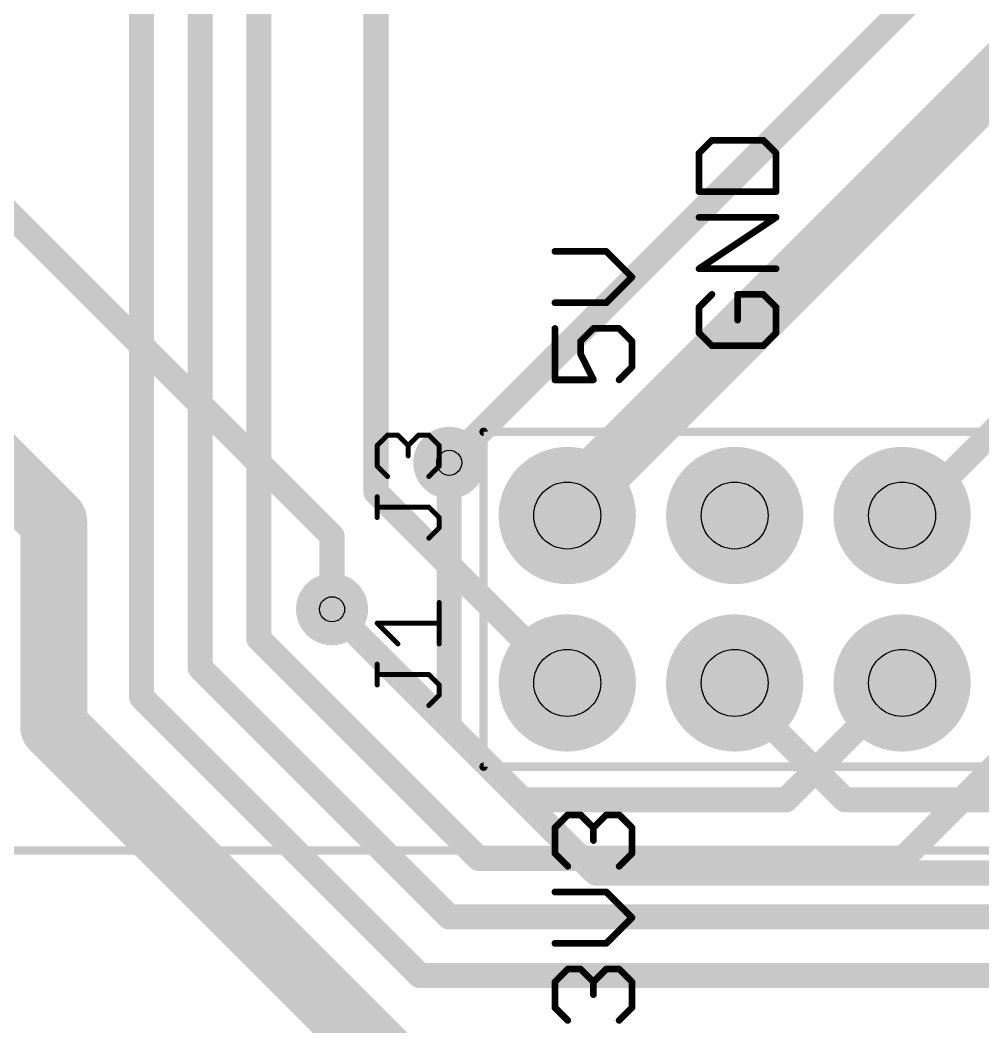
# Model space of a CAD drawing. Extents: x -15 to 99, y 4 to 73.
# Drawn here: x 9.94 to 24.54, y 11.44 to 26.72 of the extents above; entities that cross this region are included whole.
import ezdxf

# ---------------------------------------------------------------- set-up
doc = ezdxf.new("R2010")
doc.units = 0
for name, color, linetype in [('1', 22, 'CONTINUOUS'), ('112', 253, 'CONTINUOUS'), ('16', 175, 'CONTINUOUS'), ('17', 82, 'CONTINUOUS'), ('18', 82, 'CONTINUOUS'), ('21', 253, 'CONTINUOUS'), ('29', 253, 'CONTINUOUS'), ('30', 253, 'CONTINUOUS'), ('44', 253, 'CONTINUOUS')]:
    doc.layers.add(name, color=color, linetype=linetype)

# ---------------------------------------------------------------- blocks, each defined once
blk = doc.blocks.new('ROUNDP')
at = {"const_width": 0.5}
blk.add_lwpolyline([(0, -0.25, 1), (0, 0.25, 1), (0, -0.25)], format="xyb", dxfattribs=at)
blk = doc.blocks.new('ROUNDV')
at = {"const_width": 0.5}
blk.add_lwpolyline([(0, -0.25, 1), (0, 0.25, 1), (0, -0.25)], format="xyb", dxfattribs=at)

msp = doc.modelspace()

# ---------------------------------------------------------------- linework, layer by layer
at = {"layer": '1'}
for points, const_width in [([(44.8945, 48.4505), (16.4465, 20.0025)], 0.381), ([(11.7793, 16.4465), (11.7793, 30.8928)], 0.381), ([(12.6683, 28.2258), (12.6683, 16.891)], 0.381), ([(26.8923, 28.0035), (18.4468, 19.558)], 0.889), ([(15.3353, 28.0035), (15.3353, 19.558)], 0.381), ([(13.5572, 27.7813), (13.5572, 17.3355)], 0.381), ([(10.4458, 19.1135), (3.556, 26.0033)], 1.016), ([(18.4468, 19.558), (18.4468, 19.3358)], 0.889), ([(15.3353, 19.558), (18.2245, 16.6687)], 0.381), ([(18.4468, 19.3358), (18.2372, 19.2024)], 0.889), ([(10.4458, 16.002), (10.4458, 19.1135)], 1.016), ([(14.6685, 17.78), (17.5578, 14.8908)], 0.381), ([(13.5572, 17.3355), (16.891, 14.0018)], 0.381), ([(12.6683, 16.891), (16.4465, 13.1128)], 0.381), ([(18.2245, 16.6687), (18.2372, 16.6624)], 0.381), ([(23.114, 16.4465), (23.3172, 16.6624)], 0.381), ([(15.5575, 10.8902), (10.4458, 16.002)], 1.016), ([(16.002, 12.2238), (11.7793, 16.4465)], 0.381), ([(21.5583, 14.8908), (23.114, 16.4465)], 0.381), ([(23.3362, 14.0018), (25.781, 16.4465)], 0.381), ([(17.5578, 14.8908), (21.5583, 14.8908)], 0.381), ([(16.891, 14.0018), (23.3362, 14.0018)], 0.381), ([(16.4465, 13.1128), (30.8928, 13.1128)], 0.381), ([(34.2265, 12.2238), (16.002, 12.2238)], 0.381)]:
    msp.add_lwpolyline(points, dxfattribs=dict(at, const_width=const_width))
for points, const_width in [([(16.3791, 20.0699, 1), (16.5139, 19.9351)], 0.1905), ([(18.2896, 19.7152, 1), (18.6039, 19.4008)], 0.4445), ([(18.669, 19.558, 1), (18.2245, 19.558)], 0.4445), ([(15.4026, 19.6254, 1), (15.2679, 19.4906)], 0.1905), ([(18.5661, 19.1482, 1), (18.3274, 19.5233)], 0.4445), ([(10.6997, 19.1135, 1), (10.1918, 19.1135)], 0.508), ([(15.24, 19.558, 1), (15.4305, 19.558)], 0.1905), ([(18.1179, 19.3899, 1), (18.3565, 19.0149)], 0.4445), ([(18.2245, 19.3358, 1), (18.669, 19.3358)], 0.4445), ([(10.2661, 18.9339, 1), (10.6254, 19.2931)], 0.508), ([(14.7359, 17.8474, 1), (14.6011, 17.7126)], 0.1905), ([(13.6246, 17.4029, 1), (13.4899, 17.2681)], 0.1905), ([(13.462, 17.3355, 1), (13.6525, 17.3355)], 0.1905), ([(12.7356, 16.9584, 1), (12.6009, 16.8236)], 0.1905), ([(12.573, 16.891, 1), (12.7635, 16.891)], 0.1905), ([(18.2671, 16.7539, 1), (18.1819, 16.5836)], 0.1905), ([(18.1571, 16.6014, 1), (18.2919, 16.7361)], 0.1905), ([(18.1946, 16.5772, 1), (18.2798, 16.7476)], 0.1905), ([(23.3866, 16.5971, 1), (23.2478, 16.7277)], 0.1905), ([(10.6254, 16.1816, 1), (10.2661, 15.8224)], 0.508), ([(11.8466, 16.5139, 1), (11.7119, 16.3791)], 0.1905), ([(11.684, 16.4465, 1), (11.8745, 16.4465)], 0.1905), ([(23.0446, 16.5118, 1), (23.1834, 16.3812)], 0.1905), ([(23.1814, 16.3791, 1), (23.0466, 16.5139)], 0.1905), ([(10.1918, 16.002, 1), (10.6997, 16.002)], 0.508), ([(17.5578, 14.986, 1), (17.5578, 14.7955)], 0.1905), ([(17.4904, 14.8234, 1), (17.6251, 14.9581)], 0.1905), ([(21.4909, 14.9581, 1), (21.6256, 14.8234)], 0.1905), ([(21.5583, 14.7955, 1), (21.5583, 14.986)], 0.1905), ([(16.891, 14.097, 1), (16.891, 13.9065)], 0.1905), ([(16.8236, 13.9344, 1), (16.9584, 14.0691)], 0.1905), ([(23.2689, 14.0691, 1), (23.4036, 13.9344)], 0.1905), ([(23.3362, 13.9065, 1), (23.3362, 14.097)], 0.1905), ([(16.4465, 13.208, 1), (16.4465, 13.0175)], 0.1905), ([(16.3791, 13.0454, 1), (16.5139, 13.1801)], 0.1905), ([(16.002, 12.319, 1), (16.002, 12.1285)], 0.1905), ([(15.9346, 12.1564, 1), (16.0694, 12.2911)], 0.1905)]:
    msp.add_lwpolyline(points, format="xyb", dxfattribs=dict(at, const_width=const_width))
at = {"layer": '112', "const_width": 0.1016}
for points in [[(20.4311, 24.8956), (20.2362, 24.7007)], [(21.2107, 24.8956), (20.4311, 24.8956)], [(21.4056, 24.7007), (21.2107, 24.8956)], [(20.2362, 24.7007), (20.2362, 24.116)], [(21.4056, 24.116), (21.4056, 24.7007)], [(20.2362, 24.116), (21.4056, 24.116)], [(20.2362, 22.9466), (21.4056, 23.7262)], [(21.4056, 23.7262), (20.2362, 23.7262)], [(18.8294, 23.2096), (18.0498, 23.2096)], [(19.2192, 22.8198), (18.8294, 23.2096)], [(21.4056, 22.9466), (20.2362, 22.9466)], [(18.8294, 22.43), (19.2192, 22.8198)], [(20.4311, 22.5568), (20.2362, 22.3619)], [(21.2107, 22.5568), (20.8209, 22.5568)], [(20.8209, 22.5568), (20.8209, 22.167)], [(21.4056, 22.3619), (21.2107, 22.5568)], [(18.0498, 22.43), (18.8294, 22.43)], [(20.2362, 22.3619), (20.2362, 21.9721)], [(21.4056, 21.9721), (21.4056, 22.3619)], [(18.0498, 22.0402), (18.0498, 21.2606)], [(18.4396, 21.8453), (18.6345, 22.0402)], [(18.6345, 22.0402), (19.0243, 22.0402)], [(19.0243, 22.0402), (19.2192, 21.8453)], [(20.2362, 21.9721), (20.4311, 21.7772)], [(21.2107, 21.7772), (21.4056, 21.9721)], [(18.4396, 21.6504), (18.4396, 21.8453)], [(19.2192, 21.8453), (19.2192, 21.4555)], [(18.6345, 21.2606), (18.4396, 21.6504)], [(20.4311, 21.7772), (21.2107, 21.7772)], [(19.2192, 21.4555), (19.0243, 21.2606)], [(18.0498, 21.2606), (18.6345, 21.2606)], [(18.0498, 14.4661), (18.2447, 14.661)], [(18.2447, 14.661), (18.4396, 14.661)], [(18.4396, 14.661), (18.6345, 14.4661)], [(18.6345, 14.4661), (18.8294, 14.661)], [(18.8294, 14.661), (19.0243, 14.661)], [(19.0243, 14.661), (19.2192, 14.4661)], [(18.0498, 14.0763), (18.0498, 14.4661)], [(18.6345, 14.4661), (18.6345, 14.2712)], [(19.2192, 14.4661), (19.2192, 14.0763)], [(18.2447, 13.8814), (18.0498, 14.0763)], [(19.2192, 14.0763), (19.0243, 13.8814)], [(18.8294, 13.4916), (18.0498, 13.4916)], [(19.2192, 13.1018), (18.8294, 13.4916)], [(18.8294, 12.712), (19.2192, 13.1018)], [(18.0498, 12.712), (18.8294, 12.712)], [(18.0498, 12.1273), (18.2447, 12.3222)], [(18.2447, 12.3222), (18.4396, 12.3222)], [(18.4396, 12.3222), (18.6345, 12.1273)], [(18.6345, 12.1273), (18.8294, 12.3222)], [(18.8294, 12.3222), (19.0243, 12.3222)], [(19.0243, 12.3222), (19.2192, 12.1273)], [(18.0498, 11.7375), (18.0498, 12.1273)], [(18.6345, 12.1273), (18.6345, 11.9324)], [(19.2192, 12.1273), (19.2192, 11.7375)], [(18.2447, 11.5426), (18.0498, 11.7375)], [(19.2192, 11.7375), (19.0243, 11.5426)]]:
    msp.add_lwpolyline(points, dxfattribs=at)
at = {"layer": '112', "const_width": 0.0508}
for points in [[(20.4311, 24.921, 1), (20.4311, 24.8702)], [(20.4491, 24.8777, 1), (20.4132, 24.9136)], [(21.2287, 24.9136, 1), (21.1928, 24.8777)], [(21.2107, 24.8702, 1), (21.2107, 24.921)], [(20.2616, 24.7007, 1), (20.2108, 24.7007)], [(20.2183, 24.7187, 1), (20.2542, 24.6828)], [(21.431, 24.7007, 1), (21.3802, 24.7007)], [(21.3877, 24.6828, 1), (21.4236, 24.7187)], [(20.2362, 24.1414, 1), (20.2362, 24.0906)], [(20.2108, 24.116, 1), (20.2616, 24.116)], [(21.3802, 24.116, 1), (21.431, 24.116)], [(21.4056, 24.0906, 1), (21.4056, 24.1414)], [(20.2362, 23.7516, 1), (20.2362, 23.7008)], [(21.4197, 23.7051, 1), (21.3916, 23.7474)], [(21.4056, 23.7008, 1), (21.4056, 23.7516)], [(18.0498, 23.235, 1), (18.0498, 23.1842)], [(18.8474, 23.2276, 1), (18.8114, 23.1917)], [(18.8294, 23.1842, 1), (18.8294, 23.235)], [(20.2362, 22.972, 1), (20.2362, 22.9212)], [(20.2222, 22.9678, 1), (20.2503, 22.9255)], [(21.4056, 22.9212, 1), (21.4056, 22.972)], [(19.2372, 22.8019, 1), (19.2012, 22.8378)], [(19.2012, 22.8019, 1), (19.2372, 22.8378)], [(20.4491, 22.5389, 1), (20.4132, 22.5748)], [(20.8209, 22.5822, 1), (20.8209, 22.5314)], [(20.8463, 22.5568, 1), (20.7955, 22.5568)], [(21.2287, 22.5748, 1), (21.1928, 22.5389)], [(21.2107, 22.5314, 1), (21.2107, 22.5822)], [(18.0498, 22.4554, 1), (18.0498, 22.4046)], [(18.8114, 22.448, 1), (18.8474, 22.4121)], [(18.8294, 22.4046, 1), (18.8294, 22.4554)], [(20.2616, 22.3619, 1), (20.2108, 22.3619)], [(20.2183, 22.3799, 1), (20.2542, 22.344)], [(21.431, 22.3619, 1), (21.3802, 22.3619)], [(21.3877, 22.344, 1), (21.4236, 22.3799)], [(20.7955, 22.167, 1), (20.8463, 22.167)], [(18.0752, 22.0402, 1), (18.0244, 22.0402)], [(18.6345, 22.0656, 1), (18.6345, 22.0148)], [(18.6525, 22.0223, 1), (18.6165, 22.0582)], [(19.0423, 22.0582, 1), (19.0063, 22.0223)], [(19.0243, 22.0148, 1), (19.0243, 22.0656)], [(20.2108, 21.9721, 1), (20.2616, 21.9721)], [(20.2542, 21.9901, 1), (20.2183, 21.9542)], [(21.3802, 21.9721, 1), (21.431, 21.9721)], [(21.4236, 21.9542, 1), (21.3877, 21.9901)], [(18.465, 21.8453, 1), (18.4142, 21.8453)], [(18.4216, 21.8633, 1), (18.4576, 21.8274)], [(19.2446, 21.8453, 1), (19.1938, 21.8453)], [(19.2012, 21.8274, 1), (19.2372, 21.8633)], [(18.4623, 21.6618, 1), (18.4169, 21.6391)], [(20.4311, 21.8026, 1), (20.4311, 21.7518)], [(20.4132, 21.7593, 1), (20.4491, 21.7952)], [(21.1928, 21.7952, 1), (21.2287, 21.7593)], [(21.2107, 21.7518, 1), (21.2107, 21.8026)], [(18.4142, 21.6504, 1), (18.465, 21.6504)], [(19.1938, 21.4555, 1), (19.2446, 21.4555)], [(19.2372, 21.4376, 1), (19.2012, 21.4735)], [(18.0498, 21.286, 1), (18.0498, 21.2352)], [(18.0244, 21.2606, 1), (18.0752, 21.2606)], [(18.6118, 21.2493, 1), (18.6572, 21.272)], [(18.6345, 21.2352, 1), (18.6345, 21.286)], [(19.0063, 21.2786, 1), (19.0423, 21.2427)], [(18.2447, 14.6864, 1), (18.2447, 14.6356)], [(18.2627, 14.643, 1), (18.2267, 14.679)], [(18.4576, 14.679, 1), (18.4216, 14.643)], [(18.4396, 14.6356, 1), (18.4396, 14.6864)], [(18.8294, 14.6864, 1), (18.8294, 14.6356)], [(18.8474, 14.643, 1), (18.8114, 14.679)], [(19.0423, 14.679, 1), (19.0063, 14.643)], [(19.0243, 14.6356, 1), (19.0243, 14.6864)], [(18.0318, 14.4841, 1), (18.0678, 14.4481)], [(18.0752, 14.4661, 1), (18.0244, 14.4661)], [(18.6165, 14.4841, 1), (18.6525, 14.4481)], [(18.6599, 14.4661, 1), (18.6091, 14.4661)], [(18.6165, 14.4481, 1), (18.6525, 14.4841)], [(19.2446, 14.4661, 1), (19.1938, 14.4661)], [(19.2012, 14.4481, 1), (19.2372, 14.4841)], [(18.6091, 14.2712, 1), (18.6599, 14.2712)], [(18.0678, 14.0943, 1), (18.0318, 14.0583)], [(18.0244, 14.0763, 1), (18.0752, 14.0763)], [(19.1938, 14.0763, 1), (19.2446, 14.0763)], [(19.2372, 14.0583, 1), (19.2012, 14.0943)], [(18.2267, 13.8634, 1), (18.2627, 13.8994)], [(19.0063, 13.8994, 1), (19.0423, 13.8634)], [(18.0498, 13.517, 1), (18.0498, 13.4662)], [(18.8474, 13.5096, 1), (18.8114, 13.4736)], [(18.8294, 13.4662, 1), (18.8294, 13.517)], [(19.2372, 13.0838, 1), (19.2012, 13.1198)], [(19.2012, 13.0838, 1), (19.2372, 13.1198)], [(18.0498, 12.7374, 1), (18.0498, 12.6866)], [(18.8114, 12.73, 1), (18.8474, 12.694)], [(18.8294, 12.6866, 1), (18.8294, 12.7374)], [(18.2447, 12.3476, 1), (18.2447, 12.2968)], [(18.2627, 12.3042, 1), (18.2267, 12.3402)], [(18.4576, 12.3402, 1), (18.4216, 12.3042)], [(18.4396, 12.2968, 1), (18.4396, 12.3476)], [(18.8294, 12.3476, 1), (18.8294, 12.2968)], [(18.8474, 12.3042, 1), (18.8114, 12.3402)], [(19.0423, 12.3402, 1), (19.0063, 12.3042)], [(19.0243, 12.2968, 1), (19.0243, 12.3476)], [(18.0318, 12.1453, 1), (18.0678, 12.1093)], [(18.0752, 12.1273, 1), (18.0244, 12.1273)], [(18.6165, 12.1453, 1), (18.6525, 12.1093)], [(18.6599, 12.1273, 1), (18.6091, 12.1273)], [(18.6165, 12.1093, 1), (18.6525, 12.1453)], [(19.2446, 12.1273, 1), (19.1938, 12.1273)], [(19.2012, 12.1093, 1), (19.2372, 12.1453)], [(18.6091, 11.9324, 1), (18.6599, 11.9324)], [(18.0678, 11.7555, 1), (18.0318, 11.7195)], [(18.0244, 11.7375, 1), (18.0752, 11.7375)], [(19.1938, 11.7375, 1), (19.2446, 11.7375)], [(19.2372, 11.7195, 1), (19.2012, 11.7555)], [(18.2267, 11.5246, 1), (18.2627, 11.5606)], [(19.0063, 11.5606, 1), (19.0423, 11.5246)]]:
    msp.add_lwpolyline(points, format="xyb", dxfattribs=at)
at = {"layer": '16', "const_width": 0.381}
for points in [[(2.8893, 30.6705), (14.6685, 18.8912)], [(23.3362, 19.1135), (27.3368, 23.114)], [(16.4465, 20.0025), (16.4465, 16.002)], [(23.3362, 19.1135), (23.3172, 19.2024)], [(14.6685, 18.8912), (14.6685, 17.78)], [(20.8915, 16.4465), (20.7772, 16.6624)], [(22.4473, 14.8908), (20.8915, 16.4465)], [(16.4465, 16.002), (18.669, 13.7795)], [(27.1145, 14.8908), (22.4473, 14.8908)], [(18.669, 13.7795), (27.559, 13.7795)]]:
    msp.add_lwpolyline(points, dxfattribs=at)
at = {"layer": '16', "const_width": 0.1905}
for points in [[(16.5418, 20.0025, 1), (16.3513, 20.0025)], [(23.4103, 19.2224, 1), (23.2241, 19.1824)], [(23.2689, 19.1809, 1), (23.4036, 19.0461)], [(23.2431, 19.0935, 1), (23.4294, 19.1335)], [(14.7637, 18.8912, 1), (14.5732, 18.8912)], [(14.6011, 18.8239, 1), (14.7359, 18.9586)], [(14.5732, 17.78, 1), (14.7637, 17.78)], [(20.8614, 16.707, 1), (20.693, 16.6178)], [(20.9589, 16.5139, 1), (20.8241, 16.3791)], [(20.8073, 16.4019, 1), (20.9757, 16.4911)], [(16.5139, 16.0694, 1), (16.3791, 15.9346)], [(16.3513, 16.002, 1), (16.5418, 16.002)], [(22.4473, 14.986, 1), (22.4473, 14.7955)], [(22.3799, 14.8234, 1), (22.5146, 14.9581)], [(18.669, 13.8748, 1), (18.669, 13.6843)], [(18.6016, 13.7121, 1), (18.7364, 13.8469)]]:
    msp.add_lwpolyline(points, format="xyb", dxfattribs=at)
at = {"layer": '21'}
for points, const_width in [([(42.3672, 20.4724), (16.9672, 20.4724)], 0.127), ([(16.9672, 20.4724), (16.9672, 15.3924)], 0.127), ([(15.3535, 20.2653), (15.5103, 20.4221)], 0.0762), ([(15.5103, 20.4221), (15.667, 20.4221)], 0.0762), ([(15.667, 20.4221), (15.8238, 20.2653)], 0.0762), ([(15.8238, 20.2653), (15.9806, 20.4221)], 0.0762), ([(15.9806, 20.4221), (16.1373, 20.4221)], 0.0762), ([(16.1373, 20.4221), (16.2941, 20.2653)], 0.0762), ([(15.3535, 19.9518), (15.3535, 20.2653)], 0.0762), ([(15.8238, 20.2653), (15.8238, 20.1086)], 0.0762), ([(16.2941, 20.2653), (16.2941, 19.9518)], 0.0762), ([(15.5103, 19.795), (15.3535, 19.9518)], 0.0762), ([(16.2941, 19.9518), (16.1373, 19.795)], 0.0762), ([(15.3535, 19.173), (15.3535, 19.4866)], 0.0762), ([(16.1373, 19.3298), (15.3535, 19.3298)], 0.0762), ([(16.2941, 19.173), (16.1373, 19.3298)], 0.0762), ([(16.2941, 19.0163), (16.2941, 19.173)], 0.0762), ([(16.1373, 18.8595), (16.2941, 19.0163)], 0.0762), ([(16.2941, 17.255), (16.2941, 17.8821)], 0.0762), ([(15.667, 17.255), (15.3535, 17.5686)], 0.0762), ([(15.3535, 17.5686), (16.2941, 17.5686)], 0.0762), ([(15.3535, 16.633), (15.3535, 16.9466)], 0.0762), ([(16.1373, 16.7898), (15.3535, 16.7898)], 0.0762), ([(16.2941, 16.633), (16.1373, 16.7898)], 0.0762), ([(16.2941, 16.4763), (16.2941, 16.633)], 0.0762), ([(16.1373, 16.3195), (16.2941, 16.4763)], 0.0762), ([(16.9672, 15.3924), (42.3672, 15.3924)], 0.127), ([(-12.0968, 14.1224), (54.0972, 14.1224)], 0.127)]:
    msp.add_lwpolyline(points, dxfattribs=dict(at, const_width=const_width))
for points, const_width in [([(16.9672, 20.5041, 1), (16.9672, 20.4407)], 0.0635), ([(16.999, 20.4724, 1), (16.9355, 20.4724)], 0.0635), ([(15.5103, 20.4411, 1), (15.5103, 20.403)], 0.0381), ([(15.5237, 20.4086, 1), (15.4968, 20.4356)], 0.0381), ([(15.6805, 20.4356, 1), (15.6536, 20.4086)], 0.0381), ([(15.667, 20.403, 1), (15.667, 20.4411)], 0.0381), ([(15.9806, 20.4411, 1), (15.9806, 20.403)], 0.0381), ([(15.994, 20.4086, 1), (15.9671, 20.4356)], 0.0381), ([(16.1508, 20.4356, 1), (16.1239, 20.4086)], 0.0381), ([(16.1373, 20.403, 1), (16.1373, 20.4411)], 0.0381), ([(15.3725, 20.2653, 1), (15.3344, 20.2653)], 0.0381), ([(15.34, 20.2788, 1), (15.367, 20.2518)], 0.0381), ([(15.8103, 20.2788, 1), (15.8373, 20.2518)], 0.0381), ([(15.8429, 20.2653, 1), (15.8048, 20.2653)], 0.0381), ([(15.8103, 20.2518, 1), (15.8373, 20.2788)], 0.0381), ([(16.3132, 20.2653, 1), (16.2751, 20.2653)], 0.0381), ([(16.2806, 20.2518, 1), (16.3076, 20.2788)], 0.0381), ([(15.8048, 20.1086, 1), (15.8429, 20.1086)], 0.0381), ([(15.367, 19.9653, 1), (15.34, 19.9383)], 0.0381), ([(15.3344, 19.9518, 1), (15.3725, 19.9518)], 0.0381), ([(16.2751, 19.9518, 1), (16.3132, 19.9518)], 0.0381), ([(16.3076, 19.9383, 1), (16.2806, 19.9653)], 0.0381), ([(15.4968, 19.7815, 1), (15.5237, 19.8085)], 0.0381), ([(16.1239, 19.8085, 1), (16.1508, 19.7815)], 0.0381), ([(15.3725, 19.4866, 1), (15.3344, 19.4866)], 0.0381), ([(15.3535, 19.3489, 1), (15.3535, 19.3108)], 0.0381), ([(16.1508, 19.3433, 1), (16.1239, 19.3163)], 0.0381), ([(16.1373, 19.3108, 1), (16.1373, 19.3489)], 0.0381), ([(15.3344, 19.173, 1), (15.3725, 19.173)], 0.0381), ([(16.3132, 19.173, 1), (16.2751, 19.173)], 0.0381), ([(16.2806, 19.1596, 1), (16.3076, 19.1865)], 0.0381), ([(16.2751, 19.0163, 1), (16.3132, 19.0163)], 0.0381), ([(16.3076, 19.0028, 1), (16.2806, 19.0297)], 0.0381), ([(16.1239, 18.873, 1), (16.1508, 18.846)], 0.0381), ([(16.3132, 17.8821, 1), (16.2751, 17.8821)], 0.0381), ([(15.367, 17.582, 1), (15.34, 17.5551)], 0.0381), ([(15.3535, 17.5876, 1), (15.3535, 17.5495)], 0.0381), ([(16.2941, 17.5495, 1), (16.2941, 17.5876)], 0.0381), ([(15.6536, 17.2415, 1), (15.6805, 17.2685)], 0.0381), ([(16.2751, 17.255, 1), (16.3132, 17.255)], 0.0381), ([(15.3725, 16.9466, 1), (15.3344, 16.9466)], 0.0381), ([(15.3535, 16.8088, 1), (15.3535, 16.7707)], 0.0381), ([(16.1508, 16.8033, 1), (16.1239, 16.7763)], 0.0381), ([(16.1373, 16.7707, 1), (16.1373, 16.8088)], 0.0381), ([(15.3344, 16.633, 1), (15.3725, 16.633)], 0.0381), ([(16.3132, 16.633, 1), (16.2751, 16.633)], 0.0381), ([(16.2806, 16.6196, 1), (16.3076, 16.6465)], 0.0381), ([(16.2751, 16.4763, 1), (16.3132, 16.4763)], 0.0381), ([(16.3076, 16.4628, 1), (16.2806, 16.4897)], 0.0381), ([(16.1239, 16.333, 1), (16.1508, 16.306)], 0.0381), ([(16.9672, 15.4242, 1), (16.9672, 15.3606)], 0.0635), ([(16.9355, 15.3924, 1), (16.999, 15.3924)], 0.0635)]:
    msp.add_lwpolyline(points, format="xyb", dxfattribs=dict(at, const_width=const_width))
at = {"layer": '44'}
for centre, radius in [((16.4465, 20.0025), 0.1905), ((18.2372, 19.2024), 0.508), ((20.7772, 19.2024), 0.508), ((23.3172, 19.2024), 0.508), ((14.6685, 17.78), 0.1905), ((18.2372, 16.6624), 0.508), ((20.7772, 16.6624), 0.508), ((23.3172, 16.6624), 0.508)]:
    msp.add_circle(centre, radius, dxfattribs=at)

# ---------------------------------------------------------------- block references
at = {"layer": '17', "xscale": 1.8796, "yscale": 1.8796, "rotation": 90}
for p in [(18.2372, 19.2024), (18.2372, 19.2024), (20.7772, 19.2024), (20.7772, 19.2024), (23.3172, 19.2024), (23.3172, 19.2024), (18.2372, 16.6624), (18.2372, 16.6624), (20.7772, 16.6624), (20.7772, 16.6624), (23.3172, 16.6624), (23.3172, 16.6624)]:
    msp.add_blockref('ROUNDP', p, dxfattribs=at)
at = {"layer": '18', "xscale": 0.889, "yscale": 0.889}
for p in [(16.4465, 20.0025), (16.4465, 20.0025), (14.6685, 17.78), (14.6685, 17.78)]:
    msp.add_blockref('ROUNDV', p, dxfattribs=at)
at = {"layer": '29', "xscale": 1.0922, "yscale": 1.0922}
for p in [(16.4465, 20.0025), (14.6685, 17.78)]:
    msp.add_blockref('ROUNDV', p, dxfattribs=at)
at = {"layer": '29', "xscale": 2.0828, "yscale": 2.0828, "rotation": 90}
for p in [(18.2372, 19.2024), (20.7772, 19.2024), (23.3172, 19.2024), (18.2372, 16.6624), (20.7772, 16.6624), (23.3172, 16.6624)]:
    msp.add_blockref('ROUNDP', p, dxfattribs=at)
at = {"layer": '30', "xscale": 1.0922, "yscale": 1.0922}
for p in [(16.4465, 20.0025), (14.6685, 17.78)]:
    msp.add_blockref('ROUNDV', p, dxfattribs=at)
at = {"layer": '30', "xscale": 2.0828, "yscale": 2.0828, "rotation": 90}
for p in [(18.2372, 19.2024), (20.7772, 19.2024), (23.3172, 19.2024), (18.2372, 16.6624), (20.7772, 16.6624), (23.3172, 16.6624)]:
    msp.add_blockref('ROUNDP', p, dxfattribs=at)

doc.saveas('drawing.dxf')
